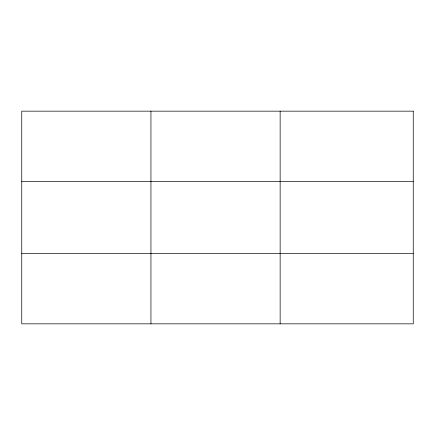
<?xml version="1.0" encoding="UTF-8"?>
<svg xmlns="http://www.w3.org/2000/svg" width="435" height="435" viewBox="0 0 435 435"><rect width="100%" height="100%" fill="white"/><g stroke="black" fill="none" stroke-linecap="round" stroke-linejoin="round"><path stroke-width="0.65" d="M150.945 111.159L150.945 323.841M280.14 111.159L280.14 323.841M21.75 181.346L413.25 181.346M21.75 253.654L413.25 253.654M413.25 111.159L413.25 323.841L21.75 323.841L21.75 111.159L413.25 111.159"/></g></svg>
